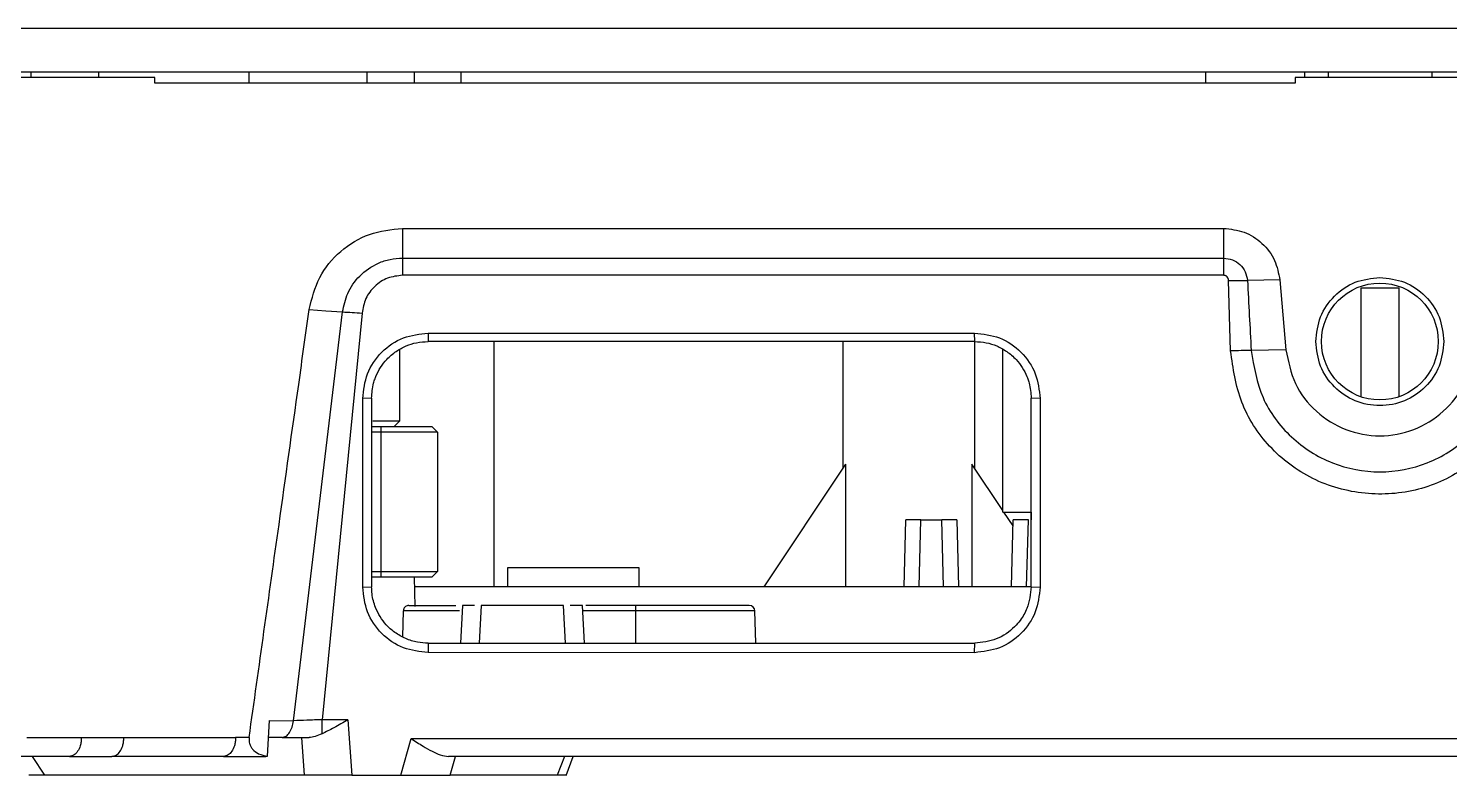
# Model space of a CAD drawing. Header units: millimetres. Extents: x 620 to 19791, y 2539 to 6969.
# Drawn here: x 5083.4 to 5158.8, y 3304.1 to 3343.7 of the extents above; entities that cross this region are included whole.
import ezdxf

# ---------------------------------------------------------------- set-up
doc = ezdxf.new("R2010")
doc.units = ezdxf.units.MM

msp = doc.modelspace()

# ---------------------------------------------------------------- linework, layer by layer
at = {"color": 7, "linetype": 'Continuous', "lineweight": 25}
for p, q in [((5230.09426, 3343.68959), (5080.09426, 3343.68959)), ((5080.09426, 3341.38959), (5230.09426, 3341.38959)), ((5090.09426, 3341.08959), (5080.59427, 3341.08959)), ((5083.52427, 3341.08959), (5083.52427, 3341.38959)), ((5087.09426, 3341.38959), (5087.09426, 3341.08959)), ((5090.09426, 3340.78959), (5090.09426, 3341.08959)), ((5150.59427, 3340.78959), (5090.09426, 3340.78959)), ((5095.09426, 3340.78959), (5095.09426, 3341.38959)), ((5101.34427, 3341.38959), (5101.34427, 3340.78959)), ((5103.84427, 3341.38959), (5103.84427, 3340.78959)), ((5106.34426, 3340.78959), (5106.34426, 3341.38959)), ((5145.84426, 3341.38959), (5145.84426, 3340.78959)), ((5150.59427, 3341.08959), (5150.59427, 3340.78959)), ((5159.59428, 3341.08959), (5150.59427, 3341.08959)), ((5151.09427, 3341.38959), (5151.09427, 3341.08959)), ((5152.34427, 3341.38959), (5152.34427, 3341.08959)), ((5157.84426, 3341.38959), (5157.84426, 3341.08959)), ((5103.2352, 3333.0896), (5146.80124, 3333.0896)), ((5103.2352, 3333.0896), (5103.23527, 3331.51106)), ((5146.80124, 3333.08959), (5146.80124, 3331.51106)), ((5103.23527, 3331.51106), (5103.23525, 3330.5984)), ((5103.23527, 3331.51106), (5146.80124, 3331.51106)), ((5146.80124, 3331.51106), (5146.80124, 3330.59839)), ((5146.80124, 3330.59839), (5103.23525, 3330.5984)), ((5147.17267, 3326.59104), (5147.06783, 3330.32558)), ((5149.78982, 3330.35106), (5150.11332, 3326.6537)), ((5154.09426, 3329.93959), (5156.09426, 3329.93959)), ((5154.09426, 3324.15531), (5154.09426, 3329.93959)), ((5156.09426, 3329.93959), (5156.09426, 3324.15531)), ((5097.44419, 3306.98044), (5100.05381, 3328.65947)), ((5101.09323, 3328.59271), (5098.96275, 3307.03725)), ((5104.59457, 3327.5393), (5104.59405, 3327.0896)), ((5104.59457, 3327.53937), (5133.59405, 3327.53934)), ((5133.59437, 3327.0896), (5133.59405, 3327.53927)), ((5103.09426, 3322.88959), (5103.09426, 3326.67136)), ((5133.59437, 3327.08959), (5104.59405, 3327.08959)), ((5108.09426, 3314.08959), (5108.09426, 3327.08959)), ((5126.59426, 3327.08959), (5126.59426, 3320.37074)), ((5133.59425, 3320.37074), (5133.59425, 3327.08908)), ((5135.09427, 3318.03959), (5135.09427, 3326.67101)), ((5101.59426, 3324.08949), (5101.11981, 3324.06307)), ((5101.11989, 3314.06671), (5101.11989, 3324.06307)), ((5101.59426, 3324.08948), (5101.59426, 3314.0898)), ((5137.0687, 3324.06253), (5136.59425, 3324.08949)), ((5136.59428, 3314.08959), (5136.59428, 3324.08949)), ((5137.06861, 3324.06252), (5137.06867, 3314.06653)), ((5101.65546, 3322.88959), (5103.09426, 3322.88959)), ((5102.79427, 3322.58959), (5103.09426, 3322.88959)), ((5101.59426, 3322.58959), (5102.09426, 3322.58959)), ((5102.09426, 3322.28959), (5101.59426, 3322.28959)), ((5102.09426, 3322.58959), (5104.79426, 3322.58959)), ((5102.09426, 3322.28959), (5102.09426, 3322.58959)), ((5102.09426, 3314.88959), (5102.09426, 3322.28959)), ((5105.09426, 3322.28959), (5102.09426, 3322.28959)), ((5104.79426, 3322.58959), (5105.09426, 3322.28959)), ((5105.09426, 3322.28959), (5105.09426, 3314.88959)), ((5126.74017, 3320.58959), (5122.40682, 3314.08959)), ((5126.74017, 3320.58959), (5126.74017, 3314.08959)), ((5133.44837, 3320.58959), (5133.44837, 3314.08959)), ((5135.09427, 3318.12074), (5133.44837, 3320.58959)), ((5129.85138, 3314.08959), (5129.94433, 3317.63959)), ((5130.74408, 3317.63959), (5131.84447, 3317.63959)), ((5132.64419, 3317.63959), (5132.73714, 3314.08959)), ((5135.09427, 3318.03959), (5136.59425, 3318.03959)), ((5135.63568, 3317.30863), (5135.14836, 3318.03959)), ((5135.55137, 3314.08959), (5135.64433, 3317.63959)), ((5136.59425, 3318.03959), (5136.59425, 3317.63959)), ((5108.7981, 3315.09343), (5108.7981, 3314.08959)), ((5115.7981, 3314.08959), (5115.7981, 3315.09343)), ((5101.59426, 3314.88959), (5102.09426, 3314.88959)), ((5102.09426, 3314.58959), (5101.59426, 3314.58959)), ((5102.09426, 3314.88959), (5105.09426, 3314.88959)), ((5102.09426, 3314.58959), (5102.09426, 3314.88959)), ((5104.79426, 3314.58959), (5102.09426, 3314.58959)), ((5103.91238, 3313.03548), (5103.87168, 3314.58959)), ((5104.79426, 3314.58959), (5105.09426, 3314.88959)), ((5101.11983, 3314.06672), (5101.59428, 3314.0898)), ((5136.59255, 3314.08959), (5103.88478, 3314.08959)), ((5136.59425, 3314.08959), (5137.06873, 3314.06653)), ((5103.24768, 3311.42506), (5103.27814, 3312.80006)), ((5106.4089, 3313.09309), (5106.30388, 3311.08959)), ((5107.40883, 3313.09199), (5107.3039, 3311.08959)), ((5111.88463, 3311.08959), (5111.7797, 3313.09199)), ((5112.88462, 3311.08959), (5112.77963, 3313.09309)), ((5115.59428, 3313.08959), (5112.95484, 3313.08959)), ((5115.59428, 3313.08959), (5115.59428, 3312.80006)), ((5121.9895, 3311.08959), (5121.92977, 3312.80006)), ((5104.59415, 3311.08959), (5104.59467, 3310.59024)), ((5104.59415, 3311.08959), (5133.59446, 3311.08959)), ((5133.59378, 3310.59014), (5104.59467, 3310.59016)), ((5133.59378, 3310.59022), (5133.59446, 3311.08959)), ((5096.06903, 3305.0975), (5096.16783, 3306.99461)), ((5096.16838, 3306.9945), (5097.44444, 3306.9804)), ((5100.33883, 3307.03727), (5098.96275, 3307.03725)), ((5100.33883, 3307.03727), (5100.54625, 3304.08959)), ((5083.29427, 3306.08959), (5086.19192, 3306.08959)), ((5086.19192, 3306.08959), (5088.44473, 3306.08959)), ((5088.44473, 3306.08959), (5094.37318, 3306.08959)), ((5095.09414, 3306.0896), (5094.37318, 3306.08959)), ((5096.84625, 3306.08959), (5096.12093, 3306.08959)), ((5097.87754, 3306.08959), (5098.01828, 3304.08959)), ((5103.13616, 3304.08959), (5103.6899, 3306.03725)), ((5103.6899, 3306.03725), (5206.49863, 3306.03725)), ((5085.55485, 3305.08959), (5081.09426, 3305.08959)), ((5084.24557, 3304.08959), (5083.60086, 3305.08959)), ((5085.55485, 3305.08959), (5087.80767, 3305.08959)), ((5093.73611, 3305.08959), (5087.80767, 3305.08959)), ((5093.73611, 3305.08959), (5095.98891, 3305.08959)), ((5095.98891, 3305.08959), (5096.069, 3305.09752)), ((5204.50754, 3305.08959), (5105.68098, 3305.08959)), ((5105.75623, 3304.08959), (5106.04055, 3305.08959)), ((5111.8233, 3305.08959), (5111.44866, 3304.08959)), ((5111.91178, 3304.07451), (5112.29206, 3305.08959)), ((5098.01828, 3304.08959), (5084.24557, 3304.08959)), ((5100.54625, 3304.08959), (5103.13616, 3304.08959)), ((5111.44866, 3304.08959), (5105.75623, 3304.08959)), ((5111.91155, 3304.07392), (5111.91178, 3304.07451))]:
    msp.add_line(p, q, dxfattribs=at)
at = {"color": 8, "linetype": 'Continuous', "lineweight": 25}
for p, q in [((5130.6511, 3314.08959), (5130.74408, 3317.63959)), ((5131.93742, 3314.08959), (5131.84447, 3317.63959)), ((5136.35112, 3314.08959), (5136.44407, 3317.63959)), ((5106.25754, 3312.80006), (5103.27814, 3312.80006)), ((5115.59428, 3312.80006), (5112.79501, 3312.80006)), ((5115.59428, 3312.80006), (5115.59428, 3311.08959)), ((5121.92977, 3312.80006), (5115.59428, 3312.80006))]:
    msp.add_line(p, q, dxfattribs=at)
at = {"color": 7, "linetype": 'Continuous', "lineweight": 25, "flags": 128}
for points in [[(5149.78982, 3330.35107), (5148.9294, 3330.33721), (5148.06894, 3330.32336)], [(5098.28332, 3328.78541), (5099.16856, 3328.72245), (5100.05381, 3328.65947)], [(5150.11332, 3326.6537), (5149.19118, 3326.63434), (5148.26901, 3326.615)]]:
    msp.add_lwpolyline(points, dxfattribs=at)
at = {"color": 7, "linetype": 'Continuous', "lineweight": 25}
msp.add_circle((5155.09426, 3327.08959), 3.1, dxfattribs=at)
msp.add_arc((5121.62995, 3312.78959), 0.3, 2.0000002, 90, dxfattribs=at)
for points, knots in [([(5098.28333, 3328.7854), (5098.42892, 3329.3684), (5098.71969, 3330.53274), (5099.89122, 3331.93666), (5101.44432, 3332.90166), (5102.63775, 3333.0269), (5103.2352, 3333.0896)], [0, 0, 0, 0, 0.25036918, 0.50003474, 0.74970876, 1, 1, 1, 1]), ([(5146.80124, 3333.08959), (5147.17144, 3333.04841), (5147.91839, 3332.96532), (5148.88488, 3332.33941), (5149.57695, 3331.43259), (5149.7199, 3330.70631), (5149.78982, 3330.35106)], [0, 0, 0, 0, 0.24961777, 0.503658702, 0.757223011, 1, 1, 1, 1]), ([(5100.05381, 3328.65947), (5100.12365, 3328.99458), (5100.26998, 3329.69675), (5100.93618, 3330.63207), (5101.76854, 3331.20382), (5102.57445, 3331.47079), (5103.01238, 3331.49748), (5103.23527, 3331.51106)], [0, 0, 0, 0, 0.21882669, 0.45852102, 0.71843063, 0.85669081, 1, 1, 1, 1]), ([(5146.80124, 3331.51109), (5146.96049, 3331.4929), (5147.27882, 3331.45654), (5147.68904, 3331.18899), (5147.98311, 3330.79699), (5148.04031, 3330.48136), (5148.06894, 3330.32336)], [0, 0, 0, 0, 0.24993745, 0.49964145, 0.74952345, 1, 1, 1, 1]), ([(5103.23525, 3330.5984), (5102.96423, 3330.56832), (5102.42278, 3330.50824), (5101.73314, 3330.04611), (5101.23581, 3329.3877), (5101.14065, 3328.85714), (5101.09323, 3328.59271)], [0, 0, 0, 0, 0.251348965, 0.502155966, 0.751873425, 1, 1, 1, 1]), ([(5147.06783, 3330.32558), (5147.06514, 3330.35979), (5147.05973, 3330.42868), (5147.00902, 3330.50338), (5146.95665, 3330.55129), (5146.90911, 3330.57872), (5146.85669, 3330.59554), (5146.82001, 3330.59743), (5146.80124, 3330.59839)], [0, 0, 0, 0, 0.23953429, 0.48239146, 0.61465778, 0.74107833, 0.86756003, 1, 1, 1, 1]), ([(5147.06783, 3330.32558), (5147.24027, 3330.32669), (5147.58478, 3330.32891), (5147.90767, 3330.32521), (5148.06894, 3330.32336)], [0, 0, 0, 0, 0.50054324, 1, 1, 1, 1]), ([(5148.06894, 3330.32336), (5148.10085, 3329.70582), (5148.16473, 3328.46955), (5148.23423, 3327.23358), (5148.26901, 3326.615)], [0, 0, 0, 0, 0.4995174, 1, 1, 1, 1]), ([(5151.69428, 3327.08959), (5151.74538, 3327.53511), (5151.8476, 3328.42616), (5152.63382, 3329.55002), (5153.75769, 3330.33627), (5154.64875, 3330.43848), (5155.09428, 3330.48959)], [0, 0, 0, 0, 0.24999932, 0.49999725, 0.74999752, 1, 1, 1, 1]), ([(5155.09428, 3330.48959), (5155.5398, 3330.43848), (5156.43084, 3330.33626), (5157.5547, 3329.55003), (5158.34092, 3328.42616), (5158.44316, 3327.53511), (5158.49427, 3327.08959)], [0, 0, 0, 0, 0.2499981, 0.4999994, 0.74999846, 1, 1, 1, 1]), ([(5095.09414, 3306.0896), (5095.35701, 3307.96413), (5095.88503, 3311.72947), (5096.76249, 3317.97185), (5097.56393, 3323.66241), (5098.09757, 3327.46254), (5098.28333, 3328.7854)], [0, 0, 0, 0, 0.247771247, 0.497693754, 0.825141834, 1, 1, 1, 1]), ([(5100.05381, 3328.65947), (5100.2209, 3328.65), (5100.55508, 3328.63107), (5100.91385, 3328.6055), (5101.09323, 3328.59271)], [0, 0, 0, 0, 0.5000018, 1, 1, 1, 1]), ([(5101.11989, 3324.06307), (5101.17208, 3324.5111), (5101.27792, 3325.41951), (5102.07573, 3326.57989), (5103.23617, 3327.37927), (5104.14584, 3327.48648), (5104.59457, 3327.53937)], [0, 0, 0, 0, 0.24657734, 0.49995763, 0.75333235, 1, 1, 1, 1]), ([(5133.59405, 3327.53934), (5134.04271, 3327.48648), (5134.95229, 3327.3793), (5136.11269, 3326.57997), (5136.91059, 3325.4194), (5137.01641, 3324.51076), (5137.06861, 3324.06252)], [0, 0, 0, 0, 0.246609055, 0.499958886, 0.753327837, 1, 1, 1, 1]), ([(5101.59426, 3324.08948), (5101.61347, 3324.3566), (5101.63852, 3324.70517), (5101.76066, 3325.08058), (5101.93528, 3325.53087), (5102.28086, 3326.06556), (5102.87267, 3326.57364), (5103.4134, 3326.86723), (5103.98906, 3327.05361), (5104.38834, 3327.07736), (5104.59405, 3327.08959)], [0, 0, 0, 0, 0.17000642, 0.22185102, 0.25144356, 0.47867984, 0.61771562, 0.74582896, 0.86905663, 1, 1, 1, 1]), ([(5133.59437, 3327.08959), (5133.80121, 3327.07724), (5134.20136, 3327.05334), (5134.77885, 3326.86574), (5135.32139, 3326.57017), (5135.91471, 3326.05784), (5136.25693, 3325.52359), (5136.42835, 3325.07865), (5136.54945, 3324.7079), (5136.57473, 3324.35916), (5136.59428, 3324.08949)], [0, 0, 0, 0, 0.13166254, 0.25471665, 0.38363422, 0.52362122, 0.75155508, 0.77806035, 0.82837902, 1, 1, 1, 1]), ([(5148.26901, 3326.615), (5148.09376, 3326.61287), (5147.74278, 3326.6086), (5147.36288, 3326.5969), (5147.17267, 3326.59104)], [0, 0, 0, 0, 0.49931369, 1, 1, 1, 1]), ([(5162.84303, 3325.10166), (5162.51724, 3324.1958), (5161.86788, 3322.39027), (5159.79241, 3320.32019), (5157.1817, 3319.08044), (5154.27619, 3318.87984), (5151.4585, 3319.65945), (5149.15267, 3321.40236), (5147.57448, 3323.81709), (5147.30704, 3325.66342), (5147.17267, 3326.59104)], [0, 0, 0, 0, 0.126286201, 0.251710009, 0.376536501, 0.50173317, 0.629027651, 0.755157616, 0.876986873, 1, 1, 1, 1]), ([(5148.26901, 3326.615), (5148.41276, 3325.75615), (5148.69972, 3324.04161), (5150.30454, 3321.91165), (5152.51136, 3320.50475), (5155.09425, 3320.01474), (5157.67715, 3320.50474), (5159.88398, 3321.91163), (5161.4888, 3324.04159), (5161.77577, 3325.75614), (5161.91951, 3326.615)], [0, 0, 0, 0, 0.1255407, 0.25061939, 0.3753868, 0.49999899, 0.6246125, 0.74937965, 0.87445807, 1, 1, 1, 1]), ([(5150.11332, 3326.6537), (5150.23584, 3326.03877), (5150.48012, 3324.81265), (5151.65846, 3323.30657), (5153.24927, 3322.31867), (5155.09426, 3321.97515), (5156.93925, 3322.31866), (5158.53007, 3323.30657), (5159.70841, 3324.81265), (5159.95269, 3326.03878), (5160.0752, 3326.65372)], [0, 0, 0, 0, 0.126064112, 0.251364311, 0.375840085, 0.499998501, 0.624158902, 0.748634677, 0.873934976, 1, 1, 1, 1]), ([(5158.49427, 3327.08959), (5158.44316, 3326.64459), (5158.34092, 3325.7546), (5157.5547, 3324.62283), (5156.43084, 3323.86663), (5155.09427, 3323.60107), (5153.75769, 3323.86662), (5152.63383, 3324.62283), (5151.8476, 3325.7546), (5151.74538, 3326.64459), (5151.69428, 3327.08959)], [0, 0, 0, 0, 0.12500044, 0.24999972, 0.37500007, 0.4999989, 0.62500044, 0.75000089, 0.87500002, 1, 1, 1, 1]), ([(5130.74408, 3317.63959), (5130.63927, 3317.63967), (5130.42967, 3317.63983), (5130.16531, 3317.64015), (5129.98041, 3317.63983), (5129.95636, 3317.63967), (5129.94433, 3317.63959)], [0, 0, 0, 0, 0.25003763, 0.50000909, 0.74998054, 1, 1, 1, 1]), ([(5132.64419, 3317.63959), (5132.63218, 3317.63967), (5132.60816, 3317.63983), (5132.42321, 3317.64015), (5132.15886, 3317.63983), (5131.94928, 3317.63967), (5131.84447, 3317.63959)], [0, 0, 0, 0, 0.25001851, 0.50000693, 0.74998209, 1, 1, 1, 1]), ([(5136.44407, 3317.63959), (5136.33927, 3317.63967), (5136.12968, 3317.63983), (5135.86531, 3317.64015), (5135.6804, 3317.63983), (5135.65635, 3317.63967), (5135.64433, 3317.63959)], [0, 0, 0, 0, 0.250014367, 0.50000584, 0.74997745, 1, 1, 1, 1]), ([(5115.7981, 3315.08959), (5115.74548, 3315.08959), (5115.64025, 3315.08959), (5114.83091, 3315.08959), (5113.67399, 3315.08959), (5112.2981, 3315.08959), (5110.92221, 3315.08959), (5109.76531, 3315.08959), (5108.95594, 3315.08959), (5108.85071, 3315.08959), (5108.7981, 3315.08959)], [0, 0, 0, 0, 0.1250003, 0.24999903, 0.37500038, 0.49999904, 0.62500037, 0.74999946, 0.8749997, 1, 1, 1, 1]), ([(5104.59467, 3310.59016), (5104.14606, 3310.64309), (5103.23651, 3310.75041), (5102.07581, 3311.54943), (5101.27805, 3312.7101), (5101.17213, 3313.61864), (5101.11989, 3314.06671)], [0, 0, 0, 0, 0.24660376, 0.49998274, 0.75339579, 1, 1, 1, 1]), ([(5104.59415, 3311.08959), (5104.40483, 3311.10008), (5103.99647, 3311.12271), (5103.38964, 3311.31693), (5102.82625, 3311.6376), (5102.24155, 3312.16333), (5101.80553, 3312.86626), (5101.61378, 3313.58422), (5101.59918, 3313.96236), (5101.59426, 3314.0898)], [0, 0, 0, 0, 0.12057023, 0.26007301, 0.40173139, 0.53128588, 0.75854922, 0.91862893, 1, 1, 1, 1]), ([(5137.06867, 3314.06653), (5137.01645, 3313.61852), (5136.91057, 3312.71007), (5136.11276, 3311.54952), (5134.95206, 3310.75042), (5134.04244, 3310.64308), (5133.59378, 3310.59014)], [0, 0, 0, 0, 0.24656586, 0.49997436, 0.75336423, 1, 1, 1, 1]), ([(5136.59428, 3314.08959), (5136.55039, 3313.69627), (5136.47901, 3313.05646), (5136.07426, 3312.36861), (5135.56472, 3311.77739), (5134.77074, 3311.22344), (5133.98623, 3311.13417), (5133.59446, 3311.08959)], [0, 0, 0, 0, 0.25017421, 0.40696291, 0.50113564, 0.75087597, 1, 1, 1, 1]), ([(5103.56491, 3313.08959), (5103.5082, 3313.08573), (5103.43726, 3313.08091), (5103.34716, 3312.9981), (5103.31087, 3312.94323), (5103.28946, 3312.8863), (5103.28015, 3312.83726), (5103.2788, 3312.8123), (5103.27814, 3312.80006)], [0, 0, 0, 0, 0.563637775, 0.704991296, 0.822992515, 0.918121327, 0.959839572, 1, 1, 1, 1]), ([(5103.56491, 3313.08959), (5103.56984, 3313.08959), (5103.57981, 3313.08959), (5103.90495, 3313.08959), (5104.45064, 3313.08959), (5105.16954, 3313.08959), (5105.77225, 3313.08959), (5106.0587, 3313.08959)], [0, 0, 0, 0, 0.202130652, 0.408460612, 0.614789005, 0.816921491, 1, 1, 1, 1]), ([(5107.05871, 3313.08959), (5106.90652, 3313.08959), (5106.49643, 3313.08959), (5106.44259, 3313.08959), (5106.40873, 3313.08959)], [0, 0, 0, 0, 0.37112274, 1, 1, 1, 1]), ([(5111.77982, 3313.08959), (5111.74697, 3313.08959), (5111.68127, 3313.08959), (5111.17587, 3313.08959), (5110.45343, 3313.08959), (5109.59427, 3313.08959), (5108.7351, 3313.08959), (5108.01266, 3313.08959), (5107.50726, 3313.08959), (5107.44156, 3313.08959), (5107.40871, 3313.08959)], [0, 0, 0, 0, 0.12499897, 0.25, 0.37500103, 0.5, 0.62499897, 0.75, 0.87500103, 1, 1, 1, 1]), ([(5112.77981, 3313.08959), (5112.74595, 3313.08959), (5112.69211, 3313.08959), (5112.28201, 3313.08959), (5112.12982, 3313.08959)], [0, 0, 0, 0, 0.62887726, 1, 1, 1, 1]), ([(5121.62996, 3313.08959), (5121.54933, 3313.08959), (5121.4253, 3313.08959), (5120.67266, 3313.08959), (5119.8937, 3313.08959), (5118.92674, 3313.08959), (5117.52154, 3313.08959), (5116.35354, 3313.08959), (5115.59428, 3313.08959)], [0, 0, 0, 0, 0.23945714, 0.36836246, 0.50000071, 0.63163996, 0.76054316, 1, 1, 1, 1]), ([(5096.84625, 3306.09046), (5096.91812, 3306.10732), (5097.06263, 3306.1412), (5097.24633, 3306.34825), (5097.39063, 3306.6286), (5097.42657, 3306.86354), (5097.44444, 3306.9804)], [0, 0, 0, 0, 0.24869701, 0.5000582, 0.75133689, 1, 1, 1, 1]), ([(5098.96275, 3307.03725), (5098.68916, 3307.0256), (5098.1425, 3307.00232), (5097.67721, 3306.98765), (5097.44478, 3306.98033)], [0, 0, 0, 0, 0.50047415, 1, 1, 1, 1]), ([(5100.33883, 3307.03727), (5100.08943, 3306.88715), (5099.62145, 3306.60546), (5099.17235, 3306.3889), (5098.96259, 3306.28775)], [0, 0, 0, 0, 0.53291795, 1, 1, 1, 1]), ([(5098.9627, 3306.28782), (5098.96271, 3306.33739), (5098.96272, 3306.43596), (5098.96274, 3306.62593), (5098.96273, 3306.82849), (5098.96274, 3306.96903), (5098.96275, 3307.03725)], [0, 0, 0, 0, 0.260274097, 0.517638559, 0.76587227, 1, 1, 1, 1]), ([(5086.19192, 3306.08959), (5086.1894, 3306.01114), (5086.18452, 3305.85944), (5086.12828, 3305.59835), (5085.99683, 3305.34559), (5085.79939, 3305.13285), (5085.64082, 3305.1048), (5085.55485, 3305.08959)], [0, 0, 0, 0, 0.13692785, 0.26477356, 0.48944421, 0.72321431, 1, 1, 1, 1]), ([(5087.80767, 3305.08959), (5087.89363, 3305.1048), (5088.0522, 3305.13285), (5088.24965, 3305.34559), (5088.38107, 3305.59835), (5088.43735, 3305.85943), (5088.44222, 3306.01113), (5088.44473, 3306.08959)], [0, 0, 0, 0, 0.27678588, 0.51055616, 0.7352238, 0.86306127, 1, 1, 1, 1]), ([(5094.37318, 3306.08959), (5094.37066, 3306.01114), (5094.36579, 3305.85944), (5094.30951, 3305.59835), (5094.17809, 3305.34559), (5093.98065, 3305.13285), (5093.82207, 3305.1048), (5093.73611, 3305.08959)], [0, 0, 0, 0, 0.13692805, 0.26477566, 0.48944347, 0.72321391, 1, 1, 1, 1]), ([(5095.09414, 3306.0896), (5095.08979, 3306.03563), (5095.08106, 3305.92719), (5095.11246, 3305.76376), (5095.17842, 3305.60701), (5095.32731, 3305.39822), (5095.62361, 3305.18173), (5095.90923, 3305.12773), (5096.069, 3305.09752)], [0, 0, 0, 0, 0.08911258, 0.17904559, 0.27926667, 0.38988599, 0.6587231, 1, 1, 1, 1]), ([(5096.84625, 3306.08959), (5097.06713, 3306.08959), (5097.50888, 3306.08959), (5098.02276, 3306.08959), (5098.2797, 3306.08959)], [0, 0, 0, 0, 0.50000448, 1, 1, 1, 1]), ([(5098.96259, 3306.28775), (5098.83898, 3306.23309), (5098.60108, 3306.1279), (5098.38399, 3306.10202), (5098.2797, 3306.08959)], [0, 0, 0, 0, 0.51956877, 1, 1, 1, 1]), ([(5103.6899, 3306.03725), (5103.90109, 3305.89817), (5104.27576, 3305.65142), (5104.79644, 3305.35826), (5105.25722, 3305.14208), (5105.53628, 3305.10751), (5105.68098, 3305.08959)], [0, 0, 0, 0, 0.302782656, 0.537158355, 0.760005296, 1, 1, 1, 1]), ([(5084.24557, 3304.08959), (5084.04914, 3304.08959), (5083.66895, 3304.08959), (5083.38094, 3304.08959), (5083.39663, 3304.08959), (5083.40239, 3304.08959)], [0, 0, 0, 0, 0.40352242, 0.78100989, 1, 1, 1, 1]), ([(5100.54625, 3304.08959), (5100.29531, 3304.08959), (5099.79283, 3304.08959), (5099.09152, 3304.08959), (5098.46614, 3304.08959), (5098.16741, 3304.08959), (5098.01828, 3304.08959)], [0, 0, 0, 0, 0.25001575, 0.50063849, 0.75070951, 1, 1, 1, 1]), ([(5103.13616, 3304.08959), (5103.42298, 3304.08926), (5103.94923, 3304.08864), (5104.68368, 3304.08948), (5105.30517, 3304.08902), (5105.60964, 3304.0894), (5105.75623, 3304.08959)], [0, 0, 0, 0, 0.27702687, 0.50829186, 0.76325763, 1, 1, 1, 1]), ([(5111.91304, 3304.08959), (5111.91448, 3304.08959), (5111.95006, 3304.08959), (5111.82544, 3304.08959), (5111.57487, 3304.08959), (5111.44866, 3304.08959)], [0, 0, 0, 0, 0.0205787, 0.50665488, 1, 1, 1, 1])]:
    msp.add_open_spline(points, degree=3, knots=knots, dxfattribs=at)

doc.saveas('drawing.dxf')
